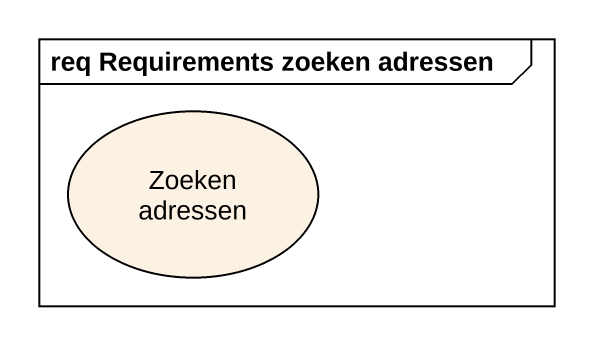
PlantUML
@startuml
mainframe req Requirements zoeken adressen
usecase "Zoeken adressen" as Zoeken_adressen
@enduml
